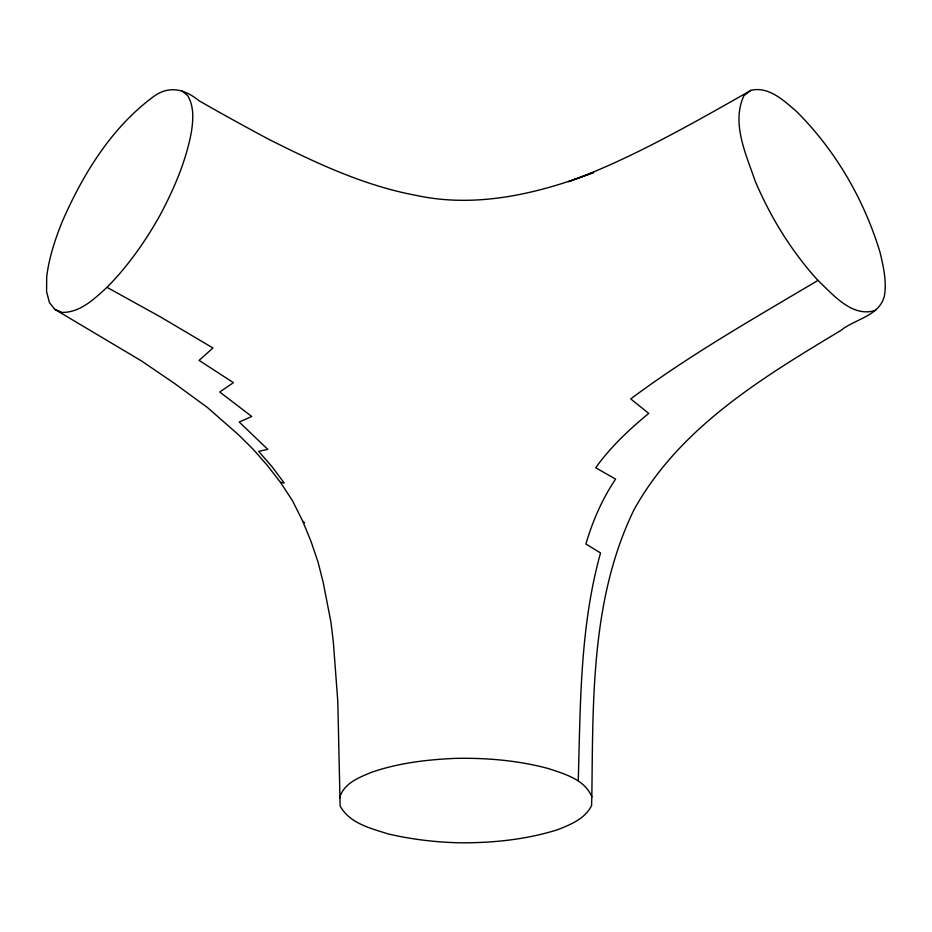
<?xml version="1.0" encoding="UTF-8"?>
<svg xmlns="http://www.w3.org/2000/svg" width="932" height="932" viewBox="0 0 932 932"><rect width="100%" height="100%" fill="white"/><g stroke="black" fill="none" stroke-linecap="round" stroke-linejoin="round"><path stroke-width="1.4" d="M591.832 796.872C593.125 700.293 590.737 598.74 634.016 509.746C679.463 427.567 762.621 377.472 840.746 330.534C854.959 318.954 879.668 316.03 884.433 295.782C886.821 281.103 883.385 266.424 879.994 252.188C864.022 199.506 835.515 150.297 796.441 111.397C783.952 100.738 768.784 86.035 750.889 90.334C732.971 100.609 714.995 110.791 696.915 120.787C655.359 143.528 613.128 165.512 568.508 181.658L593.742 172.443C537.624 193.856 476.135 208.407 416.243 195.394C363.946 185.701 315.494 162.797 268.311 139.078C245.011 126.542 221.793 113.844 198.865 100.633C184.233 88.622 168.028 85.138 152.464 97.394C111.059 128.371 83.088 174.121 62.572 220.861A133.218 44.41 -60 0 0 46.682 277.2L46.6 291.751L49.454 302.655L54.883 309.401L141.326 360.847L174.762 383.611L207.521 407.587L238.347 434.615L253.166 449.294L267.181 465.208L280.532 482.427L292.706 501.078L302.725 521.221L311.102 541.643L318.033 562.043L323.194 582.407L330.988 622.436L333.353 642.23L337.792 701.283L340.133 806.005C349.675 823.399 370.68 828.362 388.166 833.93C411.793 839.441 435.943 842.283 460.187 842.808C492.946 842.982 525.928 839.627 557.301 829.806C570.384 824.692 584.958 818.937 591.575 805.574L591.832 796.872C584.807 779.373 564.408 773.921 548.156 768.492C517.866 760.384 486.341 757.751 455.061 758.38C426.809 759.662 398.337 762.993 371.507 772.313C358.843 777.521 343.127 783.614 339.516 798.398M578.259 780.888C580.461 704.674 579.867 626.98 600.546 552.967L585.89 543.985C592.67 521.093 602.2 498.935 615.598 479.106L595.699 467.748C610.495 447.045 629.182 429.536 648.73 413.4L630.719 398.896C690.006 354.696 754.489 318.173 817.947 280.416C833.15 294.64 852.291 318.057 875.684 310.309M54.883 309.401L62.339 312.441C80.525 312.465 94.423 298.776 107.005 287.336C128.29 265.771 145.846 240.782 160.514 214.325C174.261 188.369 186.004 160.98 191.398 131.983C193.215 119.832 194.252 106.644 187.716 95.635L181.647 90.66M750.889 90.334L743.864 95.728C731.212 123.432 746.124 154.339 755.118 180.959C770.519 217.214 791.408 251.244 817.947 280.416M280.532 482.427L284.155 482.962L272.004 466.676L258.653 451.368L267.787 449.364L239.209 422.021L251.745 416.464L219.719 391.999L233.454 382.656L199.075 360.381L212.95 347.986L160.176 316.752L107.005 287.336M302.725 521.221L304.624 522.794"/></g></svg>
